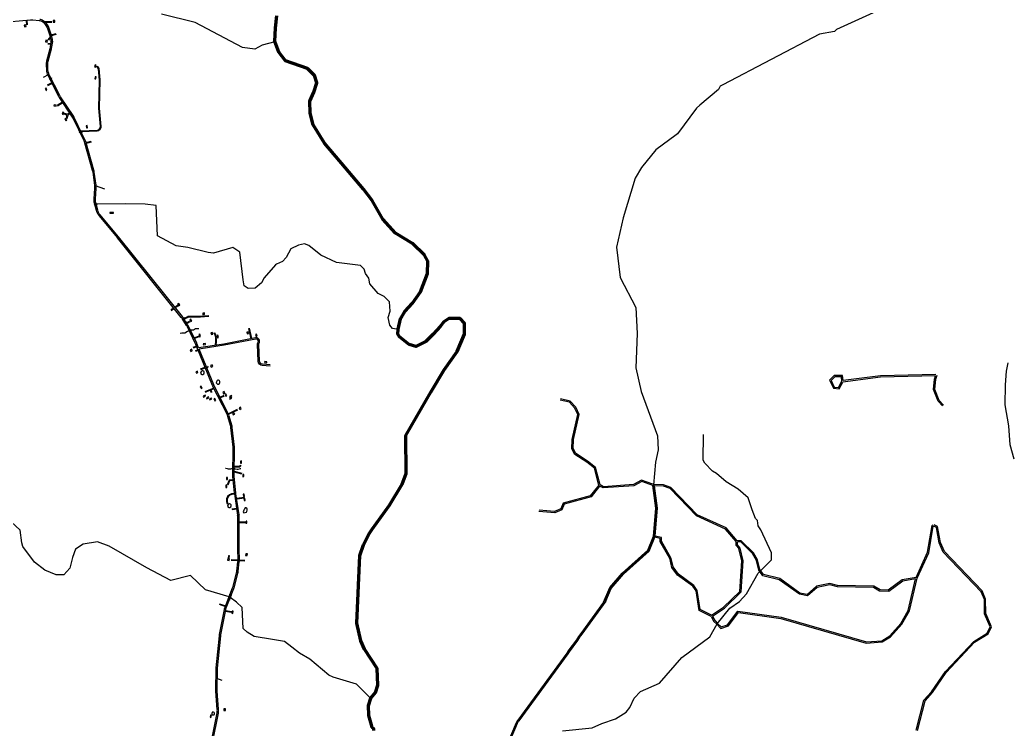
# Model space of a CAD drawing. Header units: inches. Extents: x 2666812 to 2767151, y 580083 to 705712.
# Drawn here: x 2705730 to 2721028, y 652894 to 663811 of the extents above; entities that cross this region are included whole.
import ezdxf

# ---------------------------------------------------------------- set-up
doc = ezdxf.new("R2010")
doc.units = ezdxf.units.IN
doc.header["$MEASUREMENT"] = 0
for name, color, linetype in [('BND-MCD', 42, 'Continuous'), ('HY-SHORE', 5, 'Continuous'), ('PLD-LANDBASE', 252, 'Continuous'), ('PLD-PAR', 1, 'Continuous')]:
    doc.layers.add(name, color=color, linetype=linetype)
doc.layers.add('PLD-REMOTE-BOUNDARY', color=40, linetype='Continuous', lineweight=80)

# ---------------------------------------------------------------- blocks, each defined once
blk = doc.blocks.new('DRWAYCULVERT')
for p, q in [((-13, 2), (-10, 0)), ((-10, 0), (-13, -2)), ((-10, 0), (10, 0)), ((13, 2), (10, 0)), ((10, 0), (13, -2))]:
    blk.add_line(p, q)
blk = doc.blocks.new('CULVERT-LONG-PT1')
for p, q in [((-12, 7), (0, 0)), ((0, 0), (-12, -7))]:
    blk.add_line(p, q)
blk = doc.blocks.new('CULVERT-LONG-PT2')
for p, q in [((12, 7), (0, 0)), ((0, 0), (12, -7))]:
    blk.add_line(p, q)
blk = doc.blocks.new('BRIDGE-LONG-PT1')
for p, q in [((0, 0), (-7, 4)), ((0, -20), (-7, -24))]:
    blk.add_line(p, q)
blk.add_lwpolyline([(0, 0), (0, -20)])
blk = doc.blocks.new('BRIDGE-LONG-PT2')
for p, q in [((0, 0), (7, 4)), ((0, -20), (7, -24))]:
    blk.add_line(p, q)
blk.add_lwpolyline([(0, 0), (0, -20)])
blk = doc.blocks.new('DWELLING2')
blk.add_lwpolyline([(28, -26), (28, 26), (-23, 26), (-23, -26)], close=True)
blk = doc.blocks.new('HOUSETRL')
blk.add_lwpolyline([(-34, -15), (34, -15), (34, 15), (-34, 15)], close=True)

msp = doc.modelspace()

# ---------------------------------------------------------------- linework, layer by layer
at = {"layer": 'BND-MCD'}
msp.add_lwpolyline([(2718972, 663971), (2718294, 663663), (2718262, 663630), (2718036, 663593), (2716548, 662813), (2716503, 662791), (2716480, 662740), (2716195, 662497), (2716143, 662452), (2715847, 662057), (2715829, 662043), (2715517, 661811), (2715296, 661541), (2715198, 661373), (2715012, 660763), (2714911, 660311), (2714966, 659845), (2715206, 659382), (2715227, 658982), (2715210, 658456), (2715288, 658091), (2715539, 657411), (2715552, 657194), (2715511, 657002), (2715482, 656652), (2715529, 656293), (2715492, 655860), (2715404, 655642), (2715007, 655286), (2714819, 655068), (2714727, 654857), (2714367, 654359, 0.025154), (2714302, 654265), (2714173, 654090, -0.050695), (2714154, 654057), (2713399, 653028, 0.058289), (2713375, 652985), (2711932, 649572, 0.025712)], format="xyb", dxfattribs=at)
at = {"layer": 'HY-SHORE'}
for p, q in [((2708427, 663769), (2707908, 663897)), ((2709661, 663725), (2709685, 663784)), ((2709685, 663784), (2709692, 663876)), ((2709156, 663387), (2708427, 663769)), ((2709655, 663475), (2709661, 663725)), ((2709655, 663475), (2709456, 663423)), ((2709715, 663318), (2709655, 663475)), ((2709348, 663363), (2709156, 663387)), ((2709456, 663423), (2709348, 663363)), ((2709801, 663209), (2709715, 663318)), ((2709825, 663177), (2709801, 663209)), ((2710043, 663105), (2709825, 663177)), ((2710160, 663056), (2710043, 663105)), ((2710270, 662949), (2710160, 663056)), ((2710296, 662849), (2710270, 662949)), ((2710199, 662565), (2710264, 662715)), ((2710264, 662715), (2710296, 662849)), ((2710201, 662365), (2710199, 662565)), ((2710254, 662182), (2710201, 662365)), ((2710313, 662091), (2710254, 662182)), ((2710347, 662016), (2710313, 662091)), ((2710423, 661901), (2710347, 662016)), ((2710973, 661265), (2710423, 661901)), ((2711159, 661026), (2710973, 661265)), ((2711321, 660736), (2711159, 661026)), ((2707355, 660979), (2706918, 660973)), ((2707659, 660977), (2707355, 660979)), ((2707825, 660952), (2707659, 660977)), ((2707848, 660487), (2707825, 660952)), ((2711515, 660521), (2711321, 660736)), ((2708133, 660332), (2707848, 660487)), ((2711775, 660366), (2711515, 660521)), ((2708317, 660309), (2708133, 660332)), ((2708626, 660229), (2708317, 660309)), ((2709008, 660309), (2708709, 660222)), ((2709117, 660235), (2709008, 660309)), ((2709901, 660286), (2709827, 660152)), ((2710017, 660345), (2709901, 660286)), ((2710108, 660363), (2710017, 660345)), ((2710175, 660339), (2710108, 660363)), ((2710360, 660191), (2710175, 660339)), ((2711960, 660185), (2711775, 660366)), ((2708709, 660222), (2708626, 660229)), ((2709164, 659810), (2709117, 660235)), ((2709827, 660152), (2709770, 660092)), ((2710603, 660077), (2710360, 660191)), ((2712012, 660094), (2711960, 660185)), ((2709661, 660041), (2709489, 659839)), ((2709680, 660050), (2709661, 660041)), ((2709770, 660092), (2709680, 660050)), ((2710970, 660032), (2710603, 660077)), ((2711030, 659974), (2710970, 660032)), ((2711047, 659907), (2711030, 659974)), ((2712005, 659902), (2712012, 660094)), ((2709182, 659719), (2709164, 659810)), ((2709489, 659839), (2709448, 659764)), ((2711098, 659833), (2711047, 659907)), ((2711115, 659750), (2711098, 659833)), ((2711892, 659617), (2712005, 659902)), ((2709241, 659678), (2709182, 659719)), ((2709349, 659679), (2709241, 659678)), ((2709448, 659764), (2709349, 659679)), ((2711242, 659601), (2711115, 659750)), ((2711334, 659552), (2711242, 659601)), ((2711419, 659470), (2711334, 659552)), ((2711769, 659440), (2711892, 659617)), ((2711429, 659328), (2711419, 659470)), ((2711654, 659323), (2711769, 659440)), ((2711397, 659228), (2711429, 659328)), ((2711423, 659111), (2711397, 659228)), ((2711557, 659046), (2711588, 659197)), ((2711588, 659197), (2711654, 659323)), ((2712330, 659214), (2712256, 659163)), ((2712505, 659216), (2712330, 659214)), ((2712573, 659142), (2712505, 659216)), ((2711465, 659062), (2711423, 659111)), ((2711557, 659046), (2711465, 659062)), ((2711549, 658971), (2711557, 659046)), ((2712256, 659163), (2712141, 659020)), ((2712575, 658975), (2712573, 659142)), ((2711575, 658930), (2711549, 658971)), ((2711726, 658806), (2711575, 658930)), ((2712141, 659020), (2711992, 658868)), ((2712461, 658707), (2712575, 658975)), ((2711835, 658783), (2711726, 658806)), ((2711992, 658868), (2711835, 658783)), ((2712264, 658429), (2712461, 658707)), ((2711757, 657582), (2712264, 658429)), ((2720911, 658404), (2720937, 658533)), ((2720897, 658195), (2720911, 658404)), ((2720893, 657887), (2720897, 658195)), ((2720947, 657562), (2720893, 657887)), ((2711667, 657414), (2711757, 657582)), ((2720967, 657271), (2720947, 657562)), ((2711674, 656831), (2711667, 657414)), ((2716244, 657036), (2716248, 657428)), ((2721028, 657047), (2720967, 657271)), ((2716270, 656986), (2716244, 657036)), ((2716388, 656863), (2716270, 656986)), ((2711618, 656672), (2711674, 656831)), ((2716447, 656830), (2716388, 656863)), ((2716599, 656699), (2716447, 656830)), ((2711511, 656487), (2711618, 656672)), ((2716783, 656585), (2716599, 656699)), ((2716935, 656453), (2716783, 656585)), ((2711380, 656286), (2711511, 656487)), ((2716996, 656270), (2716935, 656453)), ((2711093, 655891), (2711380, 656286)), ((2717047, 656138), (2716996, 656270)), ((2717081, 656105), (2717047, 656138)), ((2705733, 655954), (2705598, 656085)), ((2717090, 656022), (2717081, 656105)), ((2717133, 655964), (2717090, 656022)), ((2705761, 655762), (2705733, 655954)), ((2711028, 655757), (2711093, 655891)), ((2717295, 655607), (2717133, 655964)), ((2705778, 655704), (2705761, 655762)), ((2705956, 655465), (2705778, 655704)), ((2706587, 655664), (2706538, 655538)), ((2706702, 655740), (2706587, 655664)), ((2706927, 655776), (2706702, 655740)), ((2707103, 655711), (2706927, 655776)), ((2707682, 655376), (2707103, 655711)), ((2710964, 655564), (2711028, 655757)), ((2706538, 655538), (2706498, 655371)), ((2710927, 655139), (2710964, 655564)), ((2717297, 655499), (2717295, 655607)), ((2706115, 655341), (2705956, 655465)), ((2706498, 655371), (2706408, 655270)), ((2708051, 655180), (2707682, 655376)), ((2717122, 655327), (2717297, 655499)), ((2706291, 655269), (2706115, 655341)), ((2706408, 655270), (2706291, 655269)), ((2708358, 655259), (2708051, 655180)), ((2708586, 655036), (2708358, 655259)), ((2716912, 654977), (2717091, 655296)), ((2717091, 655296), (2717122, 655327)), ((2710917, 654522), (2710927, 655139)), ((2708950, 654931), (2708586, 655036)), ((2709063, 654847), (2708968, 654921)), ((2716805, 654859), (2716912, 654977)), ((2709152, 654767), (2709063, 654847)), ((2709168, 654443), (2709152, 654767)), ((2716459, 654514), (2716656, 654757)), ((2716656, 654757), (2716805, 654859)), ((2709227, 654386), (2709168, 654443)), ((2710962, 654306), (2710917, 654522)), ((2716346, 654312), (2716459, 654514)), ((2709336, 654320), (2709227, 654386)), ((2709618, 654273), (2709336, 654320)), ((2711005, 654173), (2710962, 654306)), ((2715916, 653998), (2716346, 654312)), ((2709804, 654242), (2709618, 654273)), ((2709913, 654156), (2709804, 654242)), ((2710031, 654062), (2709913, 654156)), ((2711225, 653825), (2711005, 654173)), ((2710190, 653971), (2710031, 654062)), ((2715571, 653601), (2715916, 653998)), ((2710485, 653725), (2710190, 653971)), ((2710552, 653692), (2710485, 653725)), ((2710911, 653588), (2710552, 653692)), ((2711236, 653567), (2711225, 653825)), ((2711130, 653366), (2710911, 653588)), ((2711196, 653450), (2711236, 653567)), ((2715281, 653473), (2715571, 653601)), ((2711130, 653366), (2711196, 653450)), ((2715117, 653229), (2715182, 653371)), ((2715182, 653371), (2715281, 653473)), ((2711090, 653256), (2711130, 653366)), ((2711100, 653090), (2711090, 653256)), ((2715060, 653153), (2715117, 653229)), ((2711152, 652924), (2711100, 653090)), ((2714895, 653051), (2715060, 653153)), ((2711178, 652899), (2711152, 652924)), ((2714080, 652866), (2714538, 652913)), ((2714538, 652913), (2714687, 652982)), ((2714687, 652982), (2714895, 653051)), ((2711178, 652874), (2711178, 652899))]:
    msp.add_line(p, q, dxfattribs=at)
for points in [[(2708367, 659038), (2708374, 659041), (2708403, 659042), (2708433, 659062), (2708454, 659062), (2708483, 659062)], [(2708327, 659022), (2708322, 659021), (2708316, 659021), (2708307, 659017), (2708300, 659011), (2708278, 658994), (2708268, 658990), (2708232, 658989), (2708223, 658987), (2708196, 658982)], [(2708543, 658411), (2708534, 658410), (2708526, 658405), (2708514, 658389), (2708512, 658371), (2708519, 658360), (2708532, 658354), (2708547, 658354), (2708563, 658363), (2708568, 658377), (2708566, 658391), (2708562, 658402), (2708557, 658406), (2708543, 658411)], [(2708784, 658263), (2708775, 658263), (2708767, 658258), (2708755, 658241), (2708753, 658224), (2708759, 658213), (2708772, 658206), (2708788, 658206), (2708804, 658215), (2708809, 658229), (2708807, 658244), (2708802, 658254), (2708798, 658258), (2708784, 658263)], [(2709002, 656898), (2708993, 656900), (2708986, 656899), (2708970, 656894), (2708956, 656893), (2708938, 656893), (2708926, 656899), (2708898, 656907), (2708892, 656905)], [(2709038, 656899), (2709047, 656901), (2709072, 656896), (2709087, 656896), (2709124, 656904), (2709131, 656905)], [(2708958, 656364), (2708949, 656363), (2708941, 656358), (2708929, 656342), (2708927, 656324), (2708934, 656313), (2708947, 656307), (2708962, 656307), (2708978, 656316), (2708983, 656330), (2708981, 656344), (2708976, 656354), (2708972, 656358), (2708958, 656364)], [(2709197, 656298), (2709186, 656284), (2709175, 656262), (2709166, 656239), (2709176, 656223), (2709217, 656232), (2709224, 656246), (2709227, 656264), (2709227, 656282), (2709223, 656296), (2709212, 656302), (2709197, 656298)]]:
    msp.add_lwpolyline(points, dxfattribs=at)
msp.add_lwpolyline([(2708687, 653116), (2708695, 653112), (2708713, 653112), (2708723, 653120), (2708727, 653138), (2708720, 653150), (2708700, 653158), (2708689, 653150), (2708684, 653133), (2708687, 653116)], close=True, dxfattribs=at)
at = {"layer": 'PLD-LANDBASE'}
for p, q in [((2706094, 662932), (2706172, 662969)), ((2707036, 661203), (2706895, 661257)), ((2708963, 654964), (2708937, 654897)), ((2708982, 654957), (2708956, 654889)), ((2708841, 653641), (2708759, 653672))]:
    msp.add_line(p, q, dxfattribs=at)
for points in [[(2708491, 651772), (2708765, 653143, 0.068903), (2708768, 653197), (2708746, 653478, -0.024554), (2708745, 653498), (2708752, 653819, -0.019072), (2708753, 653835), (2708801, 654330, -0.023022), (2708803, 654348), (2708877, 654734, -0.046048), (2708887, 654769), (2709004, 655068, 0.031024), (2709011, 655091), (2709064, 655301, 0.032556), (2709069, 655326), (2709086, 655470, 0.034281), (2709088, 655498), (2709085, 655663, -0.004692), (2709085, 655667), (2709085, 656159, 0.035509), (2709082, 656188), (2709036, 656515, -0.010872), (2709035, 656524), (2709009, 656785, -0.027692), (2709008, 656807), (2709013, 657207, 0.030888), (2709011, 657232), (2708977, 657537, 0.041372), (2708971, 657569), (2708932, 657707, 0.048369), (2708918, 657743), (2708701, 658170, -0.020879), (2708694, 658185), (2708438, 658814, 0.016088), (2708433, 658826), (2708307, 659086, 0.029375), (2708296, 659106), (2708227, 659215, 0.0266), (2708214, 659232), (2707233, 660458, 0.00575), (2707230, 660462), (2706949, 660798, -0.11242), (2706908, 660877), (2706879, 660992, -0.08016), (2706873, 661056), (2706885, 661221, 0.051326), (2706883, 661262), (2706856, 661466, 0.034884), (2706850, 661493), (2706731, 661916, 0.043584), (2706719, 661948), (2706555, 662288, 0.034875), (2706541, 662312), (2706338, 662617, -0.030157), (2706326, 662638), (2706164, 662958, -0.107698), (2706143, 663041), (2706140, 663120, -0.073904), (2706146, 663179), (2706197, 663372, 0.030271), (2706201, 663396), (2706210, 663462, 0.113244), (2706202, 663551), (2706163, 663671, 0.148462), (2706097, 663766), (2706081, 663778, 0.147234), (2706027, 663799), (2705928, 663807, 0.042255), (2705894, 663807), (2705423, 663766, -0.032707)], [(2708480, 658763), (2708457, 658822, 0.016088), (2708451, 658835), (2708325, 659095, 0.029375), (2708312, 659117), (2708243, 659225, 0.0266), (2708230, 659244), (2707249, 660471, 0.00575), (2707246, 660474), (2706964, 660810, -0.11242), (2706928, 660882), (2706898, 660997, -0.08016), (2706893, 661054), (2706905, 661220, 0.051326), (2706903, 661265), (2706875, 661469, 0.034884), (2706869, 661499), (2706750, 661921, 0.043584), (2706737, 661957), (2706573, 662297, 0.034875), (2706558, 662324), (2706355, 662628, -0.030157), (2706344, 662647), (2706182, 662967, -0.107698), (2706163, 663042), (2706160, 663121, -0.073904), (2706165, 663174), (2706216, 663367, 0.030271), (2706221, 663393), (2706230, 663459, 0.113244), (2706221, 663557), (2706182, 663677, 0.148462), (2706109, 663782), (2706088, 663798, 0.147234), (2706035, 663819)], [(2706666, 662104), (2706922, 662115, 0.425389), (2706970, 662169), (2706946, 662450), (2706957, 662885), (2706938, 663060, 0.283442), (2706918, 663084), (2706908, 663088)], [(2706671, 662094), (2706922, 662105, 0.425389), (2706980, 662170), (2706956, 662450), (2706967, 662886), (2706948, 663061, 0.283442), (2706922, 663094), (2706912, 663098)], [(2706443, 662292), (2706451, 662320, 0.424618), (2706429, 662357), (2706402, 662364)], [(2706503, 662379), (2706474, 662364, -0.183214), (2706453, 662362), (2706405, 662374)], [(2706507, 662370), (2706482, 662357, 0.205467), (2706467, 662339), (2706452, 662289)], [(2708636, 659257), (2708508, 659245, -0.022539), (2708499, 659245), (2708342, 659245, 0.10019), (2708303, 659237), (2708250, 659215)], [(2708637, 659247), (2708509, 659235, -0.022539), (2708500, 659235), (2708344, 659235, 0.10019), (2708305, 659227), (2708256, 659206)], [(2709583, 658499), (2709462, 658511, -0.375822), (2709417, 658559), (2709408, 658812, -0.10454), (2709412, 658833), (2709416, 658845, 0.314669), (2709404, 658901), (2709399, 658905, 0.235936), (2709356, 658917), (2708870, 658822), (2708480, 658763)], [(2709581, 658479), (2709460, 658491, -0.375822), (2709397, 658558), (2709388, 658812, -0.10454), (2709393, 658840), (2709398, 658852, 0.314669), (2709390, 658886), (2709385, 658890, 0.235936), (2709360, 658897), (2708873, 658802), (2708488, 658744)], [(2708738, 658802), (2708745, 658860, 0.148625), (2708722, 658992)], [(2708748, 658804), (2708755, 658859, 0.148625), (2708730, 658996)], [(2708511, 651768), (2708784, 653139, 0.068903), (2708788, 653199), (2708766, 653480, -0.024554), (2708765, 653497), (2708772, 653819, -0.019072), (2708773, 653833), (2708821, 654328, -0.023022), (2708823, 654344), (2708897, 654730, -0.046048), (2708906, 654762), (2709022, 655061, 0.031024), (2709031, 655086), (2709084, 655296, 0.032556), (2709089, 655324), (2709106, 655468, 0.034281), (2709108, 655498), (2709105, 655663, -0.004692), (2709105, 655667), (2709105, 656159, 0.035509), (2709102, 656190), (2709055, 656518, -0.010872), (2709055, 656526), (2709029, 656787, -0.027692), (2709028, 656807), (2709033, 657207, 0.030888), (2709031, 657234), (2708997, 657539, 0.041372), (2708990, 657575), (2708951, 657713, 0.048369), (2708936, 657752), (2708719, 658179, -0.020879), (2708713, 658193), (2708488, 658744)], [(2709035, 656522), (2708989, 656517, 0.394948), (2708908, 656405)], [(2709036, 656512), (2708991, 656507, 0.393691), (2708918, 656407)], [(2714745, 654865), (2714375, 654353, 0.025278), (2714311, 654259), (2714182, 654085, -0.049387), (2714162, 654051), (2713407, 653022, 0.058289), (2713384, 652982), (2711941, 649568, 0.025712), (2711934, 649549), (2711821, 649180, 0.07443), (2711812, 649121), (2711812, 648756, 0.031636), (2711814, 648731), (2711919, 647900, 0.051891), (2711929, 647860), (2712152, 647218, -0.036016), (2712159, 647190), (2712436, 645747, -0.076237), (2712439, 645686), (2712412, 645451, -0.000142), (2712412, 645451, -0.000142)], [(2714710, 654850), (2714360, 654365, 0.026683), (2714293, 654268), (2714164, 654094, -0.049387), (2714146, 654063), (2713391, 653034, 0.058289), (2713366, 652989), (2711922, 649576, 0.025712)]]:
    msp.add_lwpolyline(points, format="xyb", dxfattribs=at)
for points in [[(2705825, 663801), (2705831, 663735)], [(2705835, 663802), (2705841, 663736)], [(2706104, 663786), (2706222, 663785)], [(2706116, 663776), (2706222, 663775)], [(2706201, 663556), (2706161, 663504)], [(2706204, 663544), (2706169, 663498)], [(2706237, 663474), (2706209, 663477)], [(2706213, 663582), (2706289, 663602)], [(2706216, 663573), (2706292, 663592)], [(2706207, 663433), (2706162, 663439)], [(2706208, 663443), (2706163, 663449)], [(2706189, 662902), (2706215, 662914)], [(2706224, 662841), (2706149, 662804)], [(2706228, 662832), (2706153, 662795)], [(2706387, 662543), (2706303, 662494)], [(2706393, 662535), (2706308, 662485)], [(2706649, 662081), (2706681, 662083)], [(2706749, 661924), (2706828, 661943)], [(2706800, 661938), (2706809, 661940), (2706804, 661925), (2706812, 661927)], [(2706752, 661915), (2706830, 661933)], [(2706880, 660965), (2706911, 660972)], [(2708054, 659347), (2708097, 659378)], [(2708060, 659339), (2708104, 659370)], [(2708065, 659356), (2708072, 659361), (2708073, 659345), (2708079, 659350)], [(2708113, 659390), (2708155, 659420)], [(2708120, 659382), (2708160, 659412)], [(2708293, 659148), (2708342, 659176)], [(2708298, 659139), (2708347, 659167)], [(2708332, 659023), (2708363, 659036)], [(2709250, 659062), (2709285, 658903)], [(2709260, 659065), (2709295, 658905)], [(2708412, 658915), (2708479, 658945)], [(2708417, 658906), (2708483, 658936)], [(2709382, 658893), (2709386, 658895), (2709386, 658899), (2709390, 658901), (2709390, 658905), (2709395, 658908)], [(2708449, 658788), (2708394, 658768)], [(2708453, 658779), (2708398, 658759)], [(2708472, 658732), (2708428, 658716)], [(2708475, 658723), (2708431, 658707)], [(2708512, 658438), (2708580, 658465)], [(2708516, 658429), (2708584, 658456)], [(2708545, 658454), (2708553, 658457), (2708549, 658440), (2708557, 658443)], [(2708615, 658476), (2708622, 658479), (2708619, 658462), (2708627, 658465)], [(2718397, 658258), (2718390, 658338), (2718260, 658338), (2718189, 658263), (2718248, 658142), (2718336, 658130)], [(2718378, 658249), (2718372, 658319), (2718268, 658318), (2718212, 658259), (2718261, 658160), (2718325, 658151)], [(2719819, 658334), (2718973, 658313), (2718394, 658237)], [(2719825, 658354), (2718971, 658332), (2718397, 658258)], [(2719927, 657868), (2719858, 657943), (2719788, 658121), (2719803, 658283), (2719819, 658334)], [(2719942, 657881), (2719875, 657954), (2719808, 658124), (2719822, 658279), (2719842, 658342)], [(2708714, 658144), (2708578, 658086)], [(2708719, 658135), (2708668, 658113)], [(2708689, 658075), (2708668, 658113)], [(2718325, 658151), (2718378, 658249)], [(2718336, 658130), (2718394, 658237)], [(2708659, 658110), (2708582, 658077)], [(2708681, 658070), (2708659, 658110)], [(2708809, 658002), (2708876, 658032)], [(2708814, 657993), (2708880, 658023)], [(2714638, 656651), (2714570, 656909), (2714455, 657005), (2714268, 657121), (2714223, 657208), (2714230, 657353), (2714316, 657735), (2714266, 657839), (2714185, 657926), (2714046, 657957)], [(2714657, 656656), (2714587, 656920), (2714466, 657021), (2714283, 657135), (2714243, 657213), (2714249, 657351), (2714337, 657738), (2714283, 657850), (2714196, 657944), (2714050, 657976)], [(2708937, 657749), (2709078, 657820)], [(2708941, 657740), (2709082, 657811)], [(2709005, 656899), (2709033, 656899)], [(2709029, 656942), (2709111, 656942), (2709126, 656957)], [(2709029, 656932), (2709115, 656932), (2709133, 656950)], [(2709028, 656854), (2709140, 656822)], [(2709029, 656865), (2709143, 656832)], [(2709014, 656729), (2708951, 656724), (2708921, 656655)], [(2709015, 656720), (2708958, 656715), (2708930, 656651)], [(2714651, 656636), (2714518, 656470), (2714106, 656356), (2714069, 656269), (2713961, 656224), (2713716, 656244)], [(2714638, 656651), (2714507, 656487), (2714091, 656373), (2714054, 656284), (2713958, 656244), (2713718, 656264)], [(2715470, 656645), (2715299, 656705), (2715177, 656637), (2714705, 656606), (2714651, 656636)], [(2715470, 656666), (2715297, 656726), (2715171, 656657), (2714709, 656626), (2714657, 656656)], [(2715480, 655863), (2715515, 656293), (2715470, 656645)], [(2716765, 655794), (2716597, 655990), (2716153, 656193), (2715747, 656613), (2715635, 656654), (2715496, 656660)], [(2715506, 655866), (2715542, 656294), (2715497, 656641)], [(2716750, 655780), (2716585, 655974), (2716141, 656176), (2715736, 656596), (2715631, 656635), (2715497, 656641)], [(2709065, 656449), (2709187, 656466)], [(2709067, 656439), (2709189, 656456)], [(2709068, 656289), (2708993, 656279)], [(2709069, 656279), (2708995, 656269)], [(2709077, 656188), (2709105, 656191)], [(2709105, 656084), (2709204, 656084)], [(2709105, 656074), (2709204, 656074)], [(2719520, 655227), (2719695, 655616), (2719765, 656029), (2719779, 656036)], [(2719522, 652880), (2719641, 653341), (2719757, 653469), (2719970, 653780), (2720408, 654245), (2720612, 654372), (2720658, 654466), (2720573, 654671), (2720571, 654888), (2720521, 655009), (2719938, 655619), (2719877, 655762), (2719833, 656000), (2719791, 656020)], [(2719536, 655215), (2719714, 655610), (2719783, 656016), (2719791, 656020)], [(2719540, 652872), (2719659, 653331), (2719773, 653457), (2719985, 653768), (2720420, 654230), (2720628, 654359), (2720680, 654466), (2720593, 654675), (2720590, 654892), (2720537, 655020), (2719955, 655630), (2719896, 655768), (2719850, 656013), (2719799, 656038)], [(2714710, 654850), (2714808, 655074), (2714999, 655296), (2715393, 655649), (2715480, 655863)], [(2714745, 654865), (2714830, 655060), (2715017, 655277), (2715415, 655634), (2715502, 655847)], [(2716367, 654629), (2716181, 654720), (2716135, 655022), (2716087, 655093), (2715851, 655265), (2715764, 655384), (2715729, 655526), (2715584, 655783), (2715583, 655828), (2715502, 655847)], [(2716374, 654648), (2716199, 654733), (2716154, 655030), (2716101, 655107), (2715865, 655279), (2715783, 655392), (2715748, 655533), (2715603, 655788), (2715602, 655843), (2715506, 655866)], [(2716374, 654648), (2716558, 654772), (2716810, 655014), (2716837, 655484), (2716794, 655672), (2716751, 655722), (2716750, 655780)], [(2716387, 654634), (2716571, 654757), (2716829, 655005), (2716857, 655486), (2716812, 655681), (2716771, 655729), (2716770, 655774)], [(2717130, 655332), (2717116, 655351), (2717081, 655500), (2717020, 655610), (2716831, 655794), (2716765, 655794)], [(2717114, 655321), (2717098, 655342), (2717063, 655492), (2717004, 655598), (2716823, 655775), (2716770, 655774)], [(2708980, 655503), (2709088, 655500)], [(2708980, 655493), (2709088, 655490)], [(2709108, 655499), (2709194, 655496)], [(2709108, 655489), (2709193, 655486)], [(2716452, 654507), (2716516, 654444), (2716632, 654482), (2716786, 654690), (2717440, 654599), (2718754, 654215), (2719000, 654235), (2719127, 654314), (2719301, 654510), (2719417, 654713), (2719536, 655215)], [(2716466, 654521), (2716521, 654466), (2716620, 654498), (2716778, 654711), (2717444, 654618), (2718756, 654235), (2718994, 654254), (2719114, 654329), (2719285, 654521), (2719398, 654721), (2719513, 655207)], [(2719513, 655207), (2719314, 655173), (2719098, 655012), (2718959, 655019), (2718866, 655076), (2718309, 655085), (2718193, 655116), (2717998, 655074), (2717848, 654945), (2717725, 654970), (2717413, 655191), (2717161, 655255), (2717114, 655321)], [(2719520, 655227), (2719306, 655192), (2719092, 655032), (2718965, 655038), (2718872, 655095), (2718312, 655105), (2718194, 655137), (2717989, 655092), (2717843, 654966), (2717733, 654988), (2717421, 655210), (2717172, 655273), (2717130, 655332)], [(2708799, 654816), (2708892, 654781)], [(2708802, 654825), (2708895, 654790)], [(2708893, 654709), (2708984, 654692)], [(2708894, 654719), (2708986, 654702)], [(2716367, 654629), (2716410, 654548), (2716452, 654507)], [(2716387, 654634), (2716426, 654560), (2716466, 654521)]]:
    msp.add_lwpolyline(points, dxfattribs=at)
at = {"layer": 'PLD-LANDBASE', "color": 1}
msp.add_lwpolyline([(2707113, 660845), (2707113, 660835), (2707173, 660835), (2707173, 660845), (2707113, 660845)], close=True, dxfattribs=at)
at = {"layer": 'PLD-REMOTE-BOUNDARY'}
msp.add_lwpolyline([(2711174, 652875), (2711175, 652899), (2711149, 652918), (2711140, 652961), (2711098, 653101), (2711092, 653260), (2711131, 653372), (2711204, 653457), (2711236, 653572), (2711227, 653829), (2711031, 654125), (2710978, 654254), (2710917, 654524), (2710963, 655564), (2711018, 655730), (2711097, 655894), (2711150, 655970), (2711418, 656342), (2711611, 656667), (2711673, 656827), (2711667, 657416), (2712056, 658082), (2712260, 658424), (2712460, 658707), (2712574, 658973), (2712573, 659142), (2712506, 659216), (2712329, 659213), (2712255, 659165), (2712199, 659094), (2712090, 658972), (2711976, 658863), (2711824, 658786), (2711720, 658814), (2711572, 658930), (2711548, 658973), (2711553, 659050), (2711588, 659207), (2711653, 659323), (2711773, 659451), (2711894, 659625), (2712004, 659909), (2712007, 660095), (2711956, 660187), (2711772, 660367), (2711510, 660526), (2711315, 660743), (2711152, 661033), (2711016, 661207), (2710735, 661541), (2710415, 661911), (2710245, 662194), (2710199, 662373), (2710194, 662562), (2710255, 662700), (2710297, 662844), (2710266, 662954), (2710157, 663062), (2709815, 663182), (2709714, 663314), (2709655, 663476), (2709664, 663691), (2709683, 663877)], dxfattribs=at)

# ---------------------------------------------------------------- block references
at = {"layer": 'PLD-LANDBASE'}
for name, p, rotation in [('DRWAYCULVERT', (2706198, 663544), 286.4827911330292), ('DRWAYCULVERT', (2706221, 663578), 288.3154595164332), ('DRWAYCULVERT', (2706220, 662833), 295.5232909164876), ('DRWAYCULVERT', (2706759, 661921), 283.5753941903641), ('DRWAYCULVERT', (2708263, 659215), 301.1078336382039), ('DRWAYCULVERT', (2708303, 659148), 302.4810653760367), ('BRIDGE-LONG-PT2', (2708956, 654889), 248.655218321685), ('BRIDGE-LONG-PT1', (2708982, 654957), 248.655218321685)]:
    msp.add_blockref(name, p, dxfattribs=dict(at, rotation=rotation))
for name, p, xscale, yscale, zscale, rotation in [('CULVERT-LONG-PT2', (2706209, 663477), 0.5, 0.5, 0.5, 173.6081665403909), ('CULVERT-LONG-PT1', (2706237, 663474), 0.5, 0.5, 0.5, 173.6081665403909), ('CULVERT-LONG-PT1', (2706189, 662902), 0.5, 0.5, 0.5, 25.19214128604203), ('CULVERT-LONG-PT2', (2706215, 662914), 0.5, 0.5, 0.5, 25.19214128604203), ('CULVERT-LONG-PT1', (2706649, 662081), 0.4999999999999999, 0.4999999999999999, 0.4999999999999999, 3.736191225124782), ('CULVERT-LONG-PT2', (2706681, 662083), 0.4999999999999999, 0.4999999999999999, 0.4999999999999999, 3.736191225124782), ('CULVERT-LONG-PT1', (2706880, 660965), 0.5, 0.5, 0.5, 12.39083764881475), ('CULVERT-LONG-PT2', (2706911, 660972), 0.5, 0.5, 0.5, 12.39083764881475), ('CULVERT-LONG-PT2', (2708363, 659036), 0.4999999999999999, 0.4999999999999999, 0.4999999999999999, 21.72664594449634), ('CULVERT-LONG-PT1', (2708332, 659023), 0.4999999999999999, 0.4999999999999999, 0.4999999999999999, 21.72664594449634), ('CULVERT-LONG-PT1', (2709005, 656899), 0.5, 0.5, 0.5, 0.540094257312523), ('CULVERT-LONG-PT2', (2709033, 656899), 0.5, 0.5, 0.5, 0.540094257312523), ('CULVERT-LONG-PT1', (2709077, 656188), 0.5, 0.5, 0.5, 6.314933162734948), ('CULVERT-LONG-PT2', (2709105, 656191), 0.5, 0.5, 0.5, 6.314933162734948)]:
    msp.add_blockref(name, p, dxfattribs=dict(at, xscale=xscale, yscale=yscale, zscale=zscale, rotation=rotation))
at = {"layer": 'PLD-PAR', "xscale": 0.5, "yscale": 0.5, "zscale": 0.5}
for p in [(2706253, 663789), (2708881, 653192)]:
    msp.add_blockref('DWELLING2', p, dxfattribs=at)
at = {"layer": 'PLD-PAR'}
for name, p, xscale, yscale, zscale, rotation in [('DWELLING2', (2705811, 663720), 0.500000000193833, 0.500000000193833, 0.500000000193833, 7.181269685944964), ('DWELLING2', (2706138, 663484), 0.5000000001453407, 0.5000000001453407, 0.5000000001453407, 352.4729950499425), ('HOUSETRL', (2706891, 663103), 0.4999999999617443, 0.4999999999617443, 0.4999999999617443, 68.19062632059122), ('HOUSETRL', (2706894, 662920), 0.4999999999439398, 0.4999999999439398, 0.4999999999439398, 268.8689719236779), ('HOUSETRL', (2706133, 662743), 0.500000000076029, 0.500000000076029, 0.500000000076029, 293.971021898565), ('HOUSETRL', (2706272, 662493), 0.5000000001969137, 0.5000000001969137, 0.5000000001969137, 345.8630578381008), ('HOUSETRL', (2706393, 662372), 0.499999999970249, 0.499999999970249, 0.499999999970249, 74.73899848008384), ('HOUSETRL', (2706437, 662276), 0.4999999999737378, 0.4999999999737378, 0.4999999999737378, 312.2851053743235), ('HOUSETRL', (2706762, 662167), 0.5000000000051016, 0.5000000000051016, 0.5000000000051016, 277.8861316849922), ('DWELLING2', (2708171, 659430), 0.4999999998802595, 0.4999999998802595, 0.4999999998802595, 308.9388692195935), ('HOUSETRL', (2708360, 659185), 0.4999999999323033, 0.4999999999323033, 0.4999999999323033, 298.4838832327141), ('DWELLING2', (2708556, 659286), 0.4999999999509145, 0.4999999999509145, 0.4999999999509145, 3.812247211416145), ('HOUSETRL', (2708497, 658953), 0.4999999999889227, 0.4999999999889227, 0.4999999999889227, 291.8092344747645), ('DWELLING2', (2708684, 658983), 0.500000000185695, 0.500000000185695, 0.500000000185695, 18.30420655857879), ('HOUSETRL', (2708774, 658937), 0.49999999989683, 0.49999999989683, 0.49999999989683, 108.9356247384133), ('DWELLING2', (2709234, 658992), 0.5000000001957488, 0.5000000001957488, 0.5000000001957488, 11.56290128931759), ('HOUSETRL', (2709369, 658956), 0.499999999994708, 0.499999999994708, 0.499999999994708, 285.1068431902091), ('DWELLING2', (2708365, 658725), 0.4999999998008153, 0.4999999998008153, 0.4999999998008153, 19.61046300496708), ('HOUSETRL', (2708569, 658818), 0.4999999999149478, 0.4999999999149478, 0.4999999999149478, 9.341061354396745), ('DWELLING2', (2708680, 658484), 0.4999999999691494, 0.4999999999691494, 0.4999999999691494, 20.65145179125924), ('HOUSETRL', (2709514, 658542), 0.4999999997776703, 0.4999999997776703, 0.4999999997776703, 354.3847607954939), ('DWELLING2', (2708453, 658388), 0.4999999998366346, 0.4999999998366346, 0.4999999998366346, 21.62304507393817), ('HOUSETRL', (2708521, 658153), 0.4999999998749614, 0.4999999998749614, 0.4999999998749614, 303.7651836418794), ('HOUSETRL', (2708570, 658020), 0.5000000001203679, 0.5000000001203679, 0.5000000001203679, 24.35393321835742), ('HOUSETRL', (2708621, 657994), 0.5000000000170113, 0.5000000000170113, 0.5000000000170113, 25.00801134249055), ('HOUSETRL', (2708665, 657976), 0.5000000000170113, 0.5000000000170113, 0.5000000000170113, 25.00801134249055), ('HOUSETRL', (2708730, 657965), 0.4999999998695761, 0.4999999998695761, 0.4999999998695761, 296.537797322543), ('DWELLING2', (2708868, 658074), 0.5000000001382295, 0.5000000001382295, 0.5000000001382295, 24.83362817280923), ('HOUSETRL', (2708901, 658036), 0.4999999999928588, 0.4999999999928588, 0.4999999999928588, 293.2945470293534), ('HOUSETRL', (2708973, 658015), 0.4999999999036506, 0.4999999999036506, 0.4999999999036506, 25.38706358862842), ('HOUSETRL', (2708974, 657986), 0.4999999999036506, 0.4999999999036506, 0.4999999999036506, 25.38706358862842), ('DWELLING2', (2709119, 657833), 0.5000000001417699, 0.5000000001417699, 0.5000000001417699, 25.70073209017784), ('DWELLING2', (2709018, 657746), 0.5000000001315058, 0.5000000001315058, 0.5000000001315058, 26.72041905742267), ('HOUSETRL', (2709131, 657004), 0.5000000000356488, 0.5000000000356488, 0.5000000000356488, 271.2567223304504), ('HOUSETRL', (2708918, 656752), 0.5000000000464699, 0.5000000000464699, 0.5000000000464699, 273.095064257801), ('HOUSETRL', (2709170, 656797), 0.4999999999451191, 0.4999999999451191, 0.4999999999451191, 270.690660215324), ('HOUSETRL', (2708908, 656632), 0.5000000000464699, 0.5000000000464699, 0.5000000000464699, 273.095064257801), ('HOUSETRL', (2709177, 656493), 0.5000000000068535, 0.5000000000068535, 0.5000000000068535, 276.6352682688743), ('HOUSETRL', (2709187, 656430), 0.5000000000068535, 0.5000000000068535, 0.5000000000068535, 276.6352682688743), ('HOUSETRL', (2708920, 656384), 0.5000000000128008, 0.5000000000128008, 0.5000000000128008, 273.4700445331081), ('HOUSETRL', (2709217, 656080), 0.4999999999432144, 0.4999999999432144, 0.4999999999432144, 269.3630587741927), ('DWELLING2', (2708939, 655504), 0.4999999998791954, 0.4999999998791954, 0.4999999998791954, 354.8737686594662), ('HOUSETRL', (2708945, 655546), 0.4999999999847433, 0.4999999999847433, 0.4999999999847433, 84.87376867394495), ('DWELLING2', (2709216, 655579), 0.5000000000414044, 0.5000000000414044, 0.5000000000414044, 356.6348677633894), ('HOUSETRL', (2709003, 654692), 0.5000000000627763, 0.5000000000627763, 0.5000000000627763, 79.51707304767626), ('HOUSETRL', (2708667, 653091), 0.5000000000051417, 0.5000000000051417, 0.5000000000051417, 78.33596098531721)]:
    msp.add_blockref(name, p, dxfattribs=dict(at, xscale=xscale, yscale=yscale, zscale=zscale, rotation=rotation))

doc.saveas('drawing.dxf')
